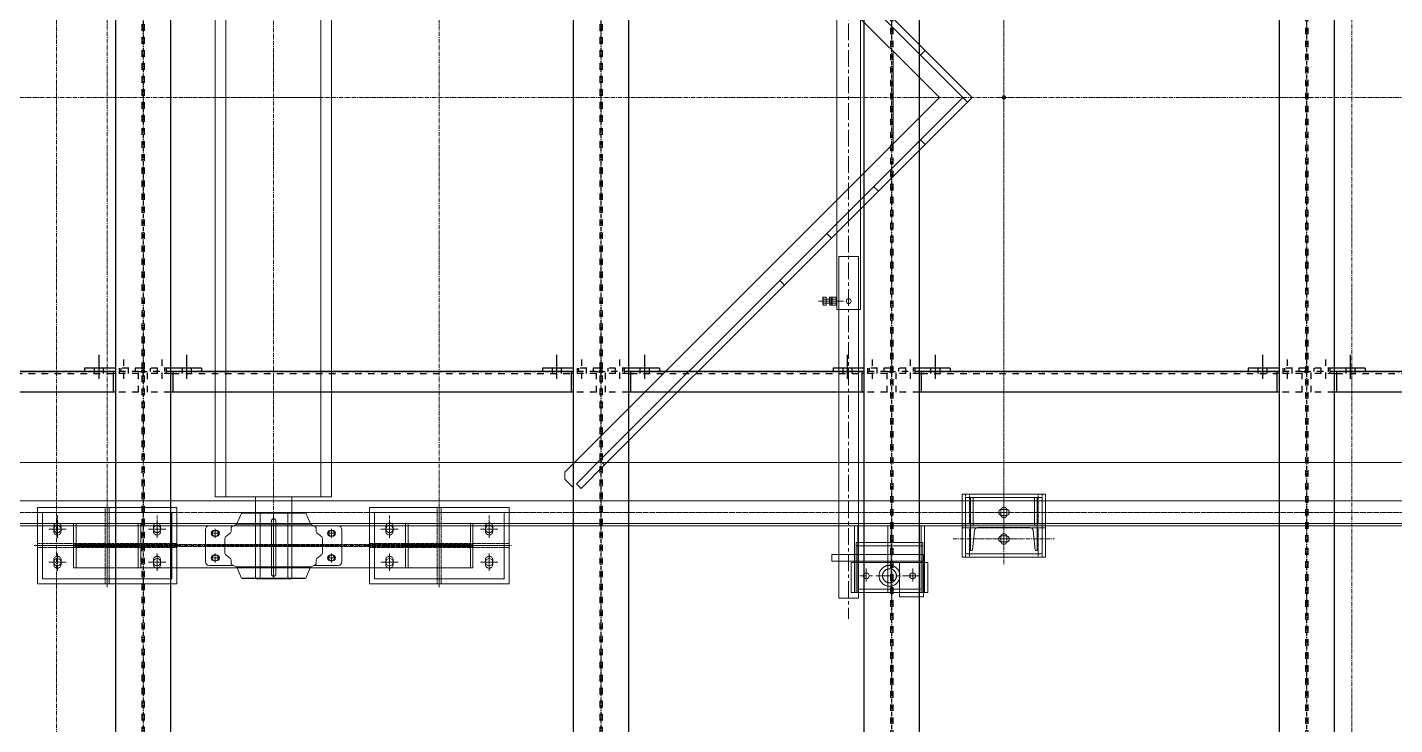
# Model space of a CAD drawing. Header units: inches. Extents: x 209270 to 234360, y -180214 to -150194.
# Drawn here: x 222974 to 227091, y -163453 to -161353 of the extents above; entities that cross this region are included whole.
import ezdxf

# ---------------------------------------------------------------- set-up
doc = ezdxf.new("R2010")
doc.units = ezdxf.units.IN
doc.header["$LTSCALE"] = 10
doc.header["$MEASUREMENT"] = 0
for name, pattern in [('ACAD_ISO02W100', [15, 12, -3]), ('CENTER', [2, 1.25, -0.25, 0.25, -0.25]), ('CENTER2', [1.125, 0.75, -0.125, 0.125, -0.125]), ('DXK_LINE_DOT2', [3.9198, 1.9599, -1.9599]), ('HIDDEN', [0.375, 0.25, -0.125])]:
    doc.linetypes.add(name, pattern=pattern)
for name, color, linetype in [('_STR_0', 2, 'Continuous'), ('_STR_1', 2, 'Continuous'), ('_STR_2', 2, 'Continuous'), ('_STR_4', 2, 'Continuous')]:
    doc.layers.add(name, color=color, linetype=linetype)
for name, color, linetype, lineweight in [('adani logo', 7, 'Continuous', 15), ('All Bought', 110, 'Continuous', 9), ('Belt', 4, 'Continuous', 9), ('CEN', 1, 'CENTER', 9), ('CENETR LINE', 1, 'CENTER2', 9), ('DIM', 42, 'Continuous', 13), ('HIDDDEN', 3, 'HIDDEN', 9), ('HIDDEN', 3, 'HIDDEN', 9), ('MAIN OBJECT', 2, 'Continuous', 18), ('OBJECT', 2, 'Continuous', 18), ('STR25', 30, 'Continuous', 5)]:
    doc.layers.add(name, color=color, linetype=linetype, lineweight=lineweight)

# ---------------------------------------------------------------- blocks, each defined once
blk = doc.blocks.new('A$Cb40ec30b')
at = {"layer": 'CEN'}
for p, q in [((0, 15.8), (0, 64.2)), ((-26.3, 40), (26.3, 40)), ((-25.5, -40), (26.5, -40)), ((0, -59), (0, -21))]:
    blk.add_line(p, q, dxfattribs=at)
at = {"layer": 'HIDDEN'}
for points in [[(-103, 6), (-115, 6), (-115, 95), (-103, 95)], [(103, 6), (115, 6), (115, 95), (103, 95)], [(125, 6), (125, -6), (-125, -6), (-125, 6)], [(-103, -6), (-115, -6), (-115, -95), (-103, -95)], [(103, -6), (115, -6), (115, -95), (103, -95)]]:
    blk.add_lwpolyline(points, close=True, dxfattribs=at)
at = {"layer": 'HIDDEN', "elevation": 149686677196.4}
for points in [[(9, 47), (9, 33, -1), (-9, 33), (-9, 47, -1)], [(9, -33), (9, -47, -1), (-9, -47), (-9, -33, -1)]]:
    blk.add_lwpolyline(points, format="xyb", close=True, dxfattribs=at)
at = {"layer": 'STR25', "ltscale": 0.2}
blk.add_lwpolyline([(-125, 95), (125, 95), (125, -95), (-125, -95)], close=True, dxfattribs=at)
blk = doc.blocks.new('A$Cfd238a5e')
at = {"layer": 'CEN'}
for p, q in [((0, 118.3), (0, -118.3)), ((-152.8, 0), (152.8, 0)), ((-152.8, -40), (152.8, -40))]:
    blk.add_line(p, q, dxfattribs=at)
at = {"layer": 'MAIN OBJECT', "ltscale": 0.2, "elevation": 149686677196.4}
for points in [[(7.3, 31), (-6.7, 31, -1), (-6.7, 49), (7.3, 49, -1)], [(7.3, -31), (-6.7, -31, 1), (-6.7, -49), (7.3, -49, 1)]]:
    blk.add_lwpolyline(points, format="xyb", close=True, dxfattribs=at)
at = {"layer": 'OBJECT'}
for points in [[(-115, -85), (115, -85), (115, 85), (-115, 85)], [(-100, 85), (-92, 85), (-92, 0), (-100, 0)], [(100, 85), (92, 85), (92, 0), (100, 0)]]:
    blk.add_lwpolyline(points, close=True, dxfattribs=at)
blk.add_lwpolyline([(-94.4, -72.9, -0.383864), (-96.8, -75), (-100, -75), (-100, 0), (100, 0), (100, -75), (96.8, -75, -0.383864), (94.4, -72.9), (88.3, -14.7, 0.383864), (78.4, -5.7), (-78.4, -5.7, 0.383864), (-88.3, -14.7)], format="xyb", close=True, dxfattribs=at)
at = {"layer": 'DIM'}
blk.add_blockref('A$Cb40ec30b', (0, 0), dxfattribs=at)
blk = doc.blocks.new('A$C2698bf6b')
at = {"layer": 'CENETR LINE'}
for p, q in [((0, -1290), (0, 1290)), ((-22.1, 0), (22.1, 0))]:
    blk.add_line(p, q, dxfattribs=at)
blk.add_circle((0, 0), 5, dxfattribs=at)
at = {"layer": 'DIM'}
blk.add_blockref('A$Cfd238a5e', (0, -1290), dxfattribs=at)
blk = doc.blocks.new('A$C1f4f58bd')
at = {"layer": 'CEN'}
blk.add_lwpolyline([(1100, 2200), (5000, 2200), (5000, -2700), (1100, -2700)], close=True, dxfattribs=at)
blk = doc.blocks.new('A$C439c46b0')
at = {"layer": 'CEN'}
for p, q in [((0, 124.8), (0, -124.8)), ((-176.1, 50), (-123.9, 50)), ((-150, 30), (-150, 70)), ((123.9, 50), (176.1, 50)), ((150, 70), (150, 30)), ((-219.8, 0), (219.8, 0)), ((-150, -70), (-150, -30)), ((150, -30), (150, -70)), ((-123.9, -50), (-176.1, -50)), ((176.1, -50), (123.9, -50))]:
    blk.add_line(p, q, dxfattribs=at)
at = {"layer": 'MAIN OBJECT', "elevation": -528}
blk.add_lwpolyline([(-195, 100), (195, 100), (195, -100), (-195, -100)], close=True, dxfattribs=at)
at = {"layer": 'MAIN OBJECT'}
for centre in [(-150, 50, -1074.4), (150, 50, -1074.4), (-150, -50, -1074.4), (150, -50, -1074.4)]:
    blk.add_circle(centre, 11, dxfattribs=at)
blk = doc.blocks.new('A$C4ed3ba51')
at = {"layer": 'CEN'}
for p, q in [((-150, 23.9), (-150, 91.1)), ((0, 115), (0, -115)), ((150, 23.9), (150, 91.1)), ((-130, 50), (-170, 50)), ((130, 50), (170, 50)), ((-210, 0), (210, 0)), ((-150, -23.9), (-150, -76.1)), ((150, -23.9), (150, -76.1)), ((-130, -50), (-170, -50)), ((130, -50), (170, -50))]:
    blk.add_line(p, q, dxfattribs=at)
at = {"layer": 'HIDDDEN'}
for points in [[(6, 6), (6, 115), (-6, 115), (-6, 6)], [(6, -6), (6, -115), (-6, -115), (-6, -6)]]:
    blk.add_lwpolyline(points, dxfattribs=at)
blk.add_lwpolyline([(-210, -6), (210, -6), (210, 6), (-210, 6)], close=True, dxfattribs=at)
at = {"layer": 'HIDDEN', "elevation": -528}
for points in [[(-139, 57, 1), (-161, 57), (-161, 43, 1), (-139, 43)], [(139, 57, -1), (161, 57), (161, 43, -1), (139, 43)], [(-139, -57, -1), (-161, -57), (-161, -43, -1), (-139, -43)], [(139, -57, 1), (161, -57), (161, -43, 1), (139, -43)]]:
    blk.add_lwpolyline(points, format="xyb", close=True, dxfattribs=at)
at = {"layer": 'MAIN OBJECT'}
blk.add_lwpolyline([(-101.5, 66.5), (-93.7, 66.5), (-93.7, 10.4, 0.414214), (-86.1, 2.8), (86.1, 2.8, 0.414214), (93.7, 10.4), (93.7, 66.5), (101.5, 66.5), (101.5, -66.5), (93.7, -66.5), (93.7, -66.5), (93.7, -10.4, 0.414214), (86.1, -2.8), (-86.1, -2.8, 0.414214), (-93.7, -10.4), (-93.7, -66.5), (-93.7, -66.5), (-101.5, -66.5)], format="xyb", close=True, dxfattribs=at)
at = {"layer": 'STR25', "elevation": -528}
blk.add_lwpolyline([(-210, 115), (210, 115), (210, -115), (-210, -115)], close=True, dxfattribs=at)
at = {"layer": 'adani logo'}
blk.add_blockref('A$C439c46b0', (0, 0), dxfattribs=at)
blk = doc.blocks.new('A$Cee1ce5ad')
at = {"layer": 'All Bought'}
for p, q in [((-110.6, 65.2), (-96.5, 98)), ((-96.6, 97.8), (96.6, 97.8)), ((-92.9, 99.5), (92.9, 99.5)), ((-6.9, 85.4), (-6.9, -73.9)), ((6.9, 85.4), (6.9, -73.9)), ((110.6, 65.2), (96.5, 98)), ((-205, 48.3), (-205, -48.3)), ((-195, 60), (-120.6, 60)), ((-128.3, 51.5), (-128.3, 42.7)), ((-125.4, 57.7), (-113, 63.5)), ((-111.9, 64.2), (111.9, 64.2)), ((125.4, 57.7), (113, 63.5)), ((120.6, 60), (195, 60)), ((128.3, 51.5), (128.3, 42.7)), ((205, 48.3), (205, -48.3)), ((-146.7, 22.7), (-146.7, -22.7)), ((-144.9, 26.5), (-130.1, 38.9)), ((144.9, 26.5), (130.1, 38.9)), ((146.7, 22.7), (146.7, -22.7)), ((-144.9, -26.5), (-130.1, -38.9)), ((144.9, -26.5), (130.1, -38.9)), ((-195, -60), (-120.6, -60)), ((-128.3, -51.5), (-128.3, -42.7)), ((-125.4, -57.7), (-113, -63.5)), ((-111.9, -64.2), (111.9, -64.2)), ((-110.6, -65.2), (-96.5, -98)), ((110.6, -65.2), (96.5, -98)), ((125.4, -57.7), (113, -63.5)), ((120.6, -60), (195, -60)), ((128.3, -51.5), (128.3, -42.7)), ((-96.6, -97.8), (96.6, -97.8)), ((-92.9, -99.5), (92.9, -99.5))]:
    blk.add_line(p, q, dxfattribs=at)
at = {"layer": 'All Bought', "ltscale": 50}
for p, q in [((-42.5, 99.5), (-42.5, -99.5)), ((40.8, 99.5), (40.8, -99.5))]:
    blk.add_line(p, q, dxfattribs=at)
at = {"layer": 'All Bought'}
for points in [[(-171.2, 28, 1), (-171.2, 46), (-177.2, 46, 1), (-177.2, 28)], [(178.8, 28, 1), (178.8, 46), (172.8, 46, 1), (172.8, 28)], [(-171.2, -46, 1), (-171.2, -28), (-177.2, -28, 1), (-177.2, -46)], [(178.8, -46, 1), (178.8, -28), (172.8, -28, 1), (172.8, -46)]]:
    blk.add_lwpolyline(points, format="xyb", close=True, dxfattribs=at)
for centre, radius, start, end in [((-92.9, 94.5), 5, 90, 135), ((0, 85.4), 6.9, 0, 180), ((92.9, 94.5), 5, 45, 90), ((-193.5, 48.6), 11.5, 97.6625, 181.1349), ((-133.3, 42.7), 5, 310, 0), ((-120.5, 51.7), 7.85, 129.2243, 180.8268), ((-116.5, 71.1), 8.33, 295, 315), ((116.5, 71.1), 8.33, 225, 245), ((120.5, 51.7), 7.85, 359.1732, 50.7757), ((133.3, 42.7), 5, 180, 230), ((193.5, 48.6), 11.5, 358.8651, 82.3375), ((-141.7, 22.7), 5, 130, 180), ((141.7, 22.7), 5, 0, 50), ((-141.7, -22.7), 5, 180, 230), ((-133.3, -42.7), 5, 0, 50), ((133.3, -42.7), 5, 130, 180), ((141.7, -22.7), 5, 310, 0), ((-193.5, -48.6), 11.5, 178.8651, 262.3375), ((-120.5, -51.7), 7.85, 179.1732, 230.7757), ((-116.5, -71.1), 8.33, 45, 65), ((0, -73.9), 6.9, 180, 0), ((116.5, -71.1), 8.33, 115, 135), ((120.5, -51.7), 7.85, 309.2243, 0.8268), ((193.5, -48.6), 11.5, 277.6625, 1.1349), ((-92.9, -94.5), 5, 225, 270), ((92.9, -94.5), 5, 270, 315)]:
    blk.add_arc(centre, radius, start, end, dxfattribs=at)
at = {"layer": 'CEN'}
for p, q in [((0, 99.5), (0, -99.5)), ((-174.2, 50.5), (-174.2, 23.5)), ((175.8, 50.5), (175.8, 23.5)), ((-205, 0), (205, 0)), ((-160.7, 37), (-187.7, 37)), ((162.3, 37), (189.3, 37)), ((-160.7, -37), (-187.7, -37)), ((-174.2, -50.5), (-174.2, -23.5)), ((162.3, -37), (189.3, -37)), ((175.8, -50.5), (175.8, -23.5))]:
    blk.add_line(p, q, dxfattribs=at)
blk = doc.blocks.new('RTR')
at = {"layer": 'All Bought'}
for p, q in [((-83582.6, -1561763), (-83582.6, -1564163)), ((-83550.6, -1561763), (-83550.6, -1564163)), ((-83264.6, -1561763), (-83264.6, -1564163)), ((-83232.6, -1564163), (-83232.6, -1561763)), ((-83582.6, -1564163), (-83232.6, -1564163)), ((-83462, -1564406.5, 702228385.8), (-83462, -1564163)), ((-83352, -1564406.4, 702228385.8), (-83352, -1564162.9)), ((-83462, -1564410, 7412901051.7), (-83352, -1564410, 7412901051.7))]:
    blk.add_line(p, q, dxfattribs=at)
at = {"layer": 'CEN'}
for p, q in [((-83407, -1561510.1), (-83407, -1564406.4)), ((-83908.2, -1564415.8), (-83908.2, -1561663.2)), ((-82908.2, -1564415.8), (-82908.2, -1561663.2)), ((-83557, -1562960, 7412901048.3), (-83257, -1562960, 7412901048.3)), ((-83569.3, -1564273, 3956186986.7), (-83596.3, -1564273, 3956186986.7)), ((-83582.8, -1564286.5, 3956186986.7), (-83582.8, -1564259.5, 3956186986.7)), ((-83219.3, -1564273, 3956186986.7), (-83246.3, -1564273, 3956186986.7)), ((-83232.8, -1564286.5, 3956186986.7), (-83232.8, -1564259.5, 3956186986.7)), ((-82885.2, -1564310, 4202462826.4), (-84008.2, -1564310, 10666859653.8)), ((-83462, -1564310, 7412901051.7), (-83352, -1564310, 7412901051.7)), ((-83569.3, -1564347, 3956186986.7), (-83596.3, -1564347, 3956186986.7)), ((-83582.8, -1564360.5, 3956186986.7), (-83582.8, -1564333.5, 3956186986.7)), ((-83219.3, -1564347, 3956186986.7), (-83246.3, -1564347, 3956186986.7)), ((-83232.8, -1564360.5, 3956186986.7), (-83232.8, -1564333.5, 3956186986.7))]:
    blk.add_line(p, q, dxfattribs=at)
at = {"layer": 'HIDDDEN'}
for p, q in [((-82808.2, -1564307, 10666859653.8), (-84008.2, -1564307, 10666859653.8)), ((-82808.2, -1564313, 10666859653.8), (-84008.2, -1564313, 10666859653.8))]:
    blk.add_line(p, q, dxfattribs=at)
at = {"layer": 'MAIN OBJECT'}
for centre in [(-83582.8, -1564273, 3956186986.7), (-83232.8, -1564273, 3956186986.7), (-83582.8, -1564347, 3956186986.7), (-83232.8, -1564347, 3956186986.7)]:
    blk.add_circle(centre, 9, dxfattribs=at)
at = {"layer": 'OBJECT'}
for p, q in [((-82808.2, -1564243.5, 10666859653.8), (-84008.2, -1564243.5, 10666859653.8)), ((-82808.2, -1564376.5, 10666859653.8), (-84008.2, -1564376.5, 10666859653.8))]:
    blk.add_line(p, q, dxfattribs=at)
at = {"rotation": 359.9999103000868}
for p in [(-83908.2, -1564310, 8882565593.7), (-82908.3, -1564310, 5544007056.1)]:
    blk.add_blockref('A$C4ed3ba51', p, dxfattribs=at)
at = {"layer": 'MAIN OBJECT', "rotation": 179.9999551500434}
blk.add_blockref('A$Cee1ce5ad', (-83407, -1564310, 7412901051.7), dxfattribs=at)
blk = doc.blocks.new('A$C1db7f450')
at = {"layer": 'All Bought', "linetype": 'CENTER', "ltscale": 4}
for p, q in [((372.3, 1342.7, 76268778.1), (372.3, -1570.4, 76268778.1)), ((160.3, -1440.9, 2061071342.7), (338.2, -1440.9, 2061071342.7)), ((179.3, -1419, 2061071342.7), (179.3, -1457.9, 2061071342.7)), ((319.3, -1419, 2061071342.7), (319.3, -1457.9, 2061071342.7))]:
    blk.add_line(p, q, dxfattribs=at)
at = {"layer": 'All Bought'}
for p, q in [((99, 0, -6732037472.9), (1227.3, 1128.3, -6732037472.9)), ((336.3, 638.5, -6732037472.9), (336.3, -638.5, -6732037472.9)), ((408.3, -638.5, -6732037472.9), (408.3, 638.5, -6732037472.9)), ((424.3, 424.3, -6732037472.9), (0, 0, -6732037472.9)), ((14.1, -14.1, -6732037472.9), (438.4, 410.1, -6732037472.9)), ((155.6, 127.3, -6732037472.9), (141.4, 141.4, -6732037472.9)), ((238.3, -139.3, -6732037472.9), (238.3, 139.3, -6732037472.9)), ((0, 0, -6732037472.9), (424.3, -424.3, -6732037472.9)), ((28.3, 0, -6732037472.9), (438.4, -410.1, -6732037472.9)), ((99, 0, -6732037472.9), (1227.3, -1128.3, -6732037472.9)), ((408.3, 0, -6732037472.9), (336.3, 0, -6732037472.9)), ((141.4, -141.4, -6732037472.9), (155.6, -127.3, -6732037472.9)), ((297, -268.7, -6732037472.9), (282.8, -282.8, -6732037472.9)), ((424.3, -424.3, -6732037472.9), (438.4, -410.1, -6732037472.9)), ((438.4, -410.1, -6732037472.9), (579.8, -551.5, -6732037472.9)), ((565.7, -565.7, -6732037472.9), (424.3, -424.3, -6732037472.9)), ((565.7, -565.7, -6732037472.9), (579.8, -551.5, -6732037472.9)), ((1107.1, -1107.1, -6732037472.9), (565.7, -565.7, -6732037472.9)), ((579.8, -551.5, -6732037472.9), (1121.2, -1093, -6732037472.9)), ((336.3, -638.5, -6732037472.9), (408.3, -638.5, -6732037472.9)), ((342.2, -1508, 76268778.1), (342.2, -638.5, -6732037472.9)), ((402.3, -638.5, -6732037472.9), (402.3, -1508, 76268778.1)), ((1121.2, -1093, -6732037472.9), (1107.1, -1107.1, -6732037472.9)), ((1177.8, -1177.8, -6732037472.9), (1107.1, -1107.1, -6732037472.9)), ((1121.2, -1093, -6732037472.9), (1192, -1163.7, -6732037472.9)), ((1202.6, -1174.3, -6732037472.9), (1227.3, -1149.5, -6732037472.9)), ((1227.3, -1128.3, -6732037472.9), (1227.3, -1149.5, -6732037472.9)), ((1192, -1163.7, -6732037472.9), (1177.8, -1177.8, -6732037472.9)), ((149.3, -1340.8, 2061071342.7), (349.3, -1340.8, 2061071342.7)), ((149.3, -1490.9, 2061071342.7), (149.3, -1340.8, 2061071342.7)), ((149.3, -1350.8, 2061071342.7), (349.3, -1350.8, 2061071342.7)), ((349.3, -1340.8, 2061071342.7), (349.3, -1490.9, 2061071342.7)), ((147.3, -1396.9, 2061071342.7), (147.3, -1376.9, 2061071342.7)), ((147.3, -1376.9, 2061071342.7), (422.4, -1376.9, 2061071342.7)), ((422.4, -1396.9, 2061071342.7), (147.3, -1396.9, 2061071342.7)), ((422.4, -1376.9, 2061071342.7), (422.4, -1396.9, 2061071342.7)), ((219.3, -1400.9, 2061071342.7), (147.3, -1400.9, 2061071342.7)), ((147.3, -1400.9, 2061071342.7), (147.3, -1503.9, 2061071342.7)), ((219.3, -1503.9, 2061071342.7), (219.3, -1400.9, 2061071342.7)), ((147.3, -1503.9, 2061071342.7), (219.3, -1503.9, 2061071342.7)), ((349.3, -1490.9, 2061071342.7), (149.3, -1490.9, 2061071342.7)), ((402.3, -1508, 76268778.1), (342.2, -1508, 76268778.1))]:
    blk.add_line(p, q, dxfattribs=at)
at = {"layer": 'All Bought', "linetype": 'ACAD_ISO02W100', "ltscale": 2.5}
for p, q in [((342.2, -638.5, -6732037472.9), (342.2, -478.7, -6732037472.9)), ((342.2, -478.7, -6732037472.9), (402.3, -478.7, -6732037472.9)), ((402.3, -478.7, -6732037472.9), (402.3, -638.5, -6732037472.9)), ((402.3, -638.5, -6732037472.9), (342.2, -638.5, -6732037472.9))]:
    blk.add_line(p, q, dxfattribs=at)
at = {"layer": 'All Bought', "linetype": 'Continuous'}
for p, q in [((388.1, -613.5, -6732037472.9), (462.8, -613.5, -6732037472.9)), ((409.8, -601.5, -6732037472.9), (409.8, -625.5, -6732037472.9)), ((421.8, -601.5, -6732037472.9), (409.8, -601.5, -6732037472.9)), ((448.9, -607.5, -6732037472.9), (409.8, -607.5, -6732037472.9)), ((421.8, -601.5, -6732037472.9), (421.8, -625.5, -6732037472.9)), ((421.8, -601.5, -6732037472.9), (422.7, -603.1, -6732037472.9)), ((423.6, -601.5, -6732037472.9), (422.7, -603.1, -6732037472.9)), ((422.7, -603.1, -6732037472.9), (422.7, -624.1, -6732037472.9)), ((423.6, -601.5, -6732037472.9), (423.6, -625.5, -6732037472.9)), ((428.9, -601.5, -6732037472.9), (423.6, -601.5, -6732037472.9)), ((428.9, -601.5, -6732037472.9), (428.9, -625.5, -6732037472.9)), ((428.9, -601.5, -6732037472.9), (429.8, -603.1, -6732037472.9)), ((429.8, -603.1, -6732037472.9), (429.8, -624.1, -6732037472.9)), ((439.8, -601.5, -6732037472.9), (439.8, -625.5, -6732037472.9)), ((448.9, -601.5, -6732037472.9), (439.8, -601.5, -6732037472.9)), ((448.9, -601.5, -6732037472.9), (448.9, -625.5, -6732037472.9)), ((448.9, -601.5, -6732037472.9), (449.8, -603.1, -6732037472.9)), ((449.8, -603.1, -6732037472.9), (449.8, -624.1, -6732037472.9)), ((448.9, -619.5, -6732037472.9), (409.8, -619.5, -6732037472.9)), ((421.8, -625.5, -6732037472.9), (409.8, -625.5, -6732037472.9)), ((421.8, -625.5, -6732037472.9), (422.7, -623.9, -6732037472.9)), ((423.6, -625.5, -6732037472.9), (422.7, -623.9, -6732037472.9)), ((428.9, -625.5, -6732037472.9), (423.6, -625.5, -6732037472.9)), ((428.9, -625.5, -6732037472.9), (429.8, -623.9, -6732037472.9)), ((448.9, -625.5, -6732037472.9), (439.8, -625.5, -6732037472.9)), ((448.9, -625.5, -6732037472.9), (449.8, -623.9, -6732037472.9))]:
    blk.add_line(p, q, dxfattribs=at)
at = {"layer": 'All Bought', "linetype": 'ACAD_ISO02W100', "ltscale": 3}
for p, q in [((154.3, -1480.9, 2061071342.7), (154.3, -1400.9, 2061071342.7)), ((154.3, -1400.9, 2061071342.7), (344.3, -1400.9, 2061071342.7)), ((344.3, -1400.9, 2061071342.7), (344.3, -1480.9, 2061071342.7)), ((344.3, -1480.9, 2061071342.7), (154.3, -1480.9, 2061071342.7))]:
    blk.add_line(p, q, dxfattribs=at)
at = {"layer": 'All Bought', "linetype": 'Continuous'}
blk.add_circle((372.3, -613.5, -6732037472.9), 7.5, dxfattribs=at)
at = {"layer": 'All Bought'}
for centre in [(179.3, -1440.9, 2061071342.7), (319.3, -1440.9, 2061071342.7)]:
    blk.add_circle(centre, 9, dxfattribs=at)
at = {"layer": 'All Bought', "linetype": 'ACAD_ISO02W100', "ltscale": 3}
for radius in [31.5, 21]:
    blk.add_circle((249.3, -1440.9, 2061071342.7), radius, dxfattribs=at)
at = {"layer": 'All Bought', "linetype": 'Continuous'}
for centre, radius, start, end in [((417.2, -604.5, -6732037472.9), 5.45, 326.6015, 33.3985), ((402.2, -613.5, -6732037472.9), 20.4, 342.9385, 17.0615), ((428.1, -604.5, -6732037472.9), 5.45, 146.6015, 213.3985), ((443.1, -613.5, -6732037472.9), 20.4, 162.9385, 197.0615), ((424.3, -604.5, -6732037472.9), 5.45, 326.6015, 33.3985), ((409.3, -613.5, -6732037472.9), 20.4, 342.9385, 17.0615), ((444.3, -604.5, -6732037472.9), 5.45, 326.6015, 33.3985), ((429.3, -613.5, -6732037472.9), 20.4, 342.9385, 17.0615), ((417.2, -622.5, -6732037472.9), 5.45, 326.6015, 33.3985), ((428.1, -622.5, -6732037472.9), 5.45, 146.6015, 213.3985), ((424.3, -622.5, -6732037472.9), 5.45, 326.6015, 33.3985), ((444.3, -622.5, -6732037472.9), 5.45, 326.6015, 33.3985)]:
    blk.add_arc(centre, radius, start, end, dxfattribs=at)
at = {"layer": 'MAIN OBJECT'}
for p, q in [((144.3, -1490.9), (144.3, -1290)), ((154.3, -1290), (144.3, -1290)), ((154.3, -1490.9), (154.3, -1290)), ((244.3, -1490.9), (244.3, -1290)), ((254.3, -1290), (244.3, -1290)), ((254.3, -1490.9), (254.3, -1290)), ((344.3, -1490.9), (344.3, -1290)), ((354.3, -1290), (344.3, -1290)), ((354.3, -1490.9), (354.3, -1290)), ((134.3, -1490.9), (134.3, -1400.9)), ((364.3, -1400.9), (134.3, -1400.9)), ((364.3, -1400.9), (364.3, -1490.9)), ((364.3, -1490.9), (134.3, -1490.9))]:
    blk.add_line(p, q, dxfattribs=at)
blk = doc.blocks.new('Part-116860372-114986 - 114867')
at = {"layer": '_STR_1', "linetype": 'DXK_LINE_DOT2'}
for p, q in [((223319, -160676.7), (223319, -164114.8)), ((223326.1, -160676.7), (223326.1, -164114.8))]:
    blk.add_line(p, q, dxfattribs=at)
at = {"layer": '_STR_2', "linetype": 'Continuous'}
for p, q in [((223239.3, -160670.4), (223239.3, -164121)), ((223405.8, -160670.4), (223405.8, -164121))]:
    blk.add_line(p, q, dxfattribs=at)
at = {"layer": '_STR_4', "linetype": 'CENTER'}
blk.add_line((223322.6, -160514.2), (223322.6, -164264.2), dxfattribs=at)
blk = doc.blocks.new('Part-116860372-114987 - 114867')
at = {"layer": '_STR_1', "linetype": 'DXK_LINE_DOT2'}
for p, q in [((224697.8, -160676.7), (224697.8, -164114.8)), ((224704.9, -160676.7), (224704.9, -164114.8))]:
    blk.add_line(p, q, dxfattribs=at)
at = {"layer": '_STR_2', "linetype": 'Continuous'}
for p, q in [((224618.1, -160670.4), (224618.1, -164121)), ((224784.6, -160670.4), (224784.6, -164121))]:
    blk.add_line(p, q, dxfattribs=at)
at = {"layer": '_STR_4', "linetype": 'CENTER'}
blk.add_line((224701.3, -160514.2), (224701.3, -164264.2), dxfattribs=at)
blk = doc.blocks.new('Part-116860372-114988 - 114867')
at = {"layer": '_STR_1', "linetype": 'DXK_LINE_DOT2'}
for p, q in [((225572.8, -160530.4), (225572.8, -164246.7)), ((225579.9, -160530.4), (225579.9, -164246.7))]:
    blk.add_line(p, q, dxfattribs=at)
at = {"layer": '_STR_2', "linetype": 'Continuous'}
for p, q in [((225493.1, -160839.2), (225493.1, -163939.2)), ((225659.6, -160839.2), (225659.6, -163939.2))]:
    blk.add_line(p, q, dxfattribs=at)
at = {"layer": '_STR_4', "linetype": 'CENTER'}
blk.add_line((225576.3, -160514.2), (225576.3, -164264.2), dxfattribs=at)
blk = doc.blocks.new('Part-116860372-114989 - 114867')
at = {"layer": '_STR_1', "linetype": 'DXK_LINE_DOT2'}
for p, q in [((226822.8, -160530.4), (226822.8, -164246.7)), ((226829.9, -160530.4), (226829.9, -164246.7))]:
    blk.add_line(p, q, dxfattribs=at)
at = {"layer": '_STR_2', "linetype": 'Continuous'}
for p, q in [((226743.1, -160839.2), (226743.1, -163939.2)), ((226909.6, -160839.2), (226909.6, -163939.2))]:
    blk.add_line(p, q, dxfattribs=at)
at = {"layer": '_STR_4', "linetype": 'CENTER'}
blk.add_line((226826.3, -160514.2), (226826.3, -164264.2), dxfattribs=at)
blk = doc.blocks.new('Part-116860372-115032 - 114867')
at = {"layer": '_STR_4', "linetype": 'Continuous'}
for points in [[(221947.6, -162394.2, -1), (221947.6, -162384.2, -1)], [(223322.6, -162394.2, -1), (223322.6, -162384.2, -1)]]:
    blk.add_hatch(color=256, dxfattribs=at).paths.add_polyline_path(points)
at = {"layer": '_STR_1', "linetype": 'DXK_LINE_DOT2'}
for p, q in [((221961.1, -162451.7), (221961.1, -162389.2)), ((222037.1, -162389.2), (221961.1, -162389.2)), ((222030.8, -162395.4), (221961.1, -162395.4)), ((222037.1, -162395.4), (223233.1, -162395.4)), ((223309, -162389.2), (223233.1, -162389.2)), ((223309, -162395.4), (223239.3, -162395.4)), ((223309, -162451.7), (223309, -162389.2)), ((222030.8, -162451.7), (221961.1, -162451.7)), ((223309, -162451.7), (223239.3, -162451.7))]:
    blk.add_line(p, q, dxfattribs=at)
at = {"layer": '_STR_2', "linetype": 'Continuous'}
for p, q in [((222030.8, -162395.4), (222037.1, -162395.4)), ((223233.1, -162389.2), (222037.1, -162389.2)), ((222037.1, -162389.2), (222037.1, -162451.7)), ((223233.1, -162389.2), (223233.1, -162451.7)), ((223239.3, -162395.4), (223233.1, -162395.4)), ((223239.3, -162451.7), (222030.8, -162451.7))]:
    blk.add_line(p, q, dxfattribs=at)
at = {"layer": '_STR_4', "linetype": 'CENTER'}
for p, q in [((221947.6, -162389.2), (221961.1, -162389.2)), ((222037.1, -162389.2), (223233.1, -162389.2)), ((223309, -162389.2), (223322.6, -162389.2))]:
    blk.add_line(p, q, dxfattribs=at)
at = {"layer": '_STR_4', "linetype": 'Continuous'}
for centre in [(221947.6, -162389.2), (223322.6, -162389.2)]:
    blk.add_circle(centre, 5, dxfattribs=at)
blk = doc.blocks.new('Part-116860372-115033 - 114867')
at = {"layer": '_STR_4', "linetype": 'Continuous'}
for points in [[(223322.6, -162394.2, -1), (223322.6, -162384.2, -1)], [(224701.3, -162394.2, -1), (224701.3, -162384.2, -1)]]:
    blk.add_hatch(color=256, dxfattribs=at).paths.add_polyline_path(points)
at = {"layer": '_STR_1', "linetype": 'DXK_LINE_DOT2'}
for p, q in [((223336.1, -162451.7), (223336.1, -162389.2)), ((223412.1, -162389.2), (223336.1, -162389.2)), ((223405.8, -162395.4), (223336.1, -162395.4)), ((223412.1, -162395.4), (224611.8, -162395.4)), ((224687.8, -162389.2), (224611.8, -162389.2)), ((224687.8, -162395.4), (224618.1, -162395.4)), ((224687.8, -162451.7), (224687.8, -162389.2)), ((223405.8, -162451.7), (223336.1, -162451.7)), ((224687.8, -162451.7), (224618.1, -162451.7))]:
    blk.add_line(p, q, dxfattribs=at)
at = {"layer": '_STR_2', "linetype": 'Continuous'}
for p, q in [((223405.8, -162395.4), (223412.1, -162395.4)), ((224611.8, -162389.2), (223412.1, -162389.2)), ((223412.1, -162389.2), (223412.1, -162451.7)), ((224611.8, -162389.2), (224611.8, -162451.7)), ((224618.1, -162395.4), (224611.8, -162395.4)), ((224618.1, -162451.7), (223405.8, -162451.7))]:
    blk.add_line(p, q, dxfattribs=at)
at = {"layer": '_STR_4', "linetype": 'CENTER'}
for p, q in [((223322.6, -162389.2), (223336.1, -162389.2)), ((223412.1, -162389.2), (224611.8, -162389.2)), ((224687.8, -162389.2), (224701.3, -162389.2))]:
    blk.add_line(p, q, dxfattribs=at)
at = {"layer": '_STR_4', "linetype": 'Continuous'}
for centre in [(223322.6, -162389.2), (224701.3, -162389.2)]:
    blk.add_circle(centre, 5, dxfattribs=at)
blk = doc.blocks.new('Part-116860372-115034 - 114867')
at = {"layer": '_STR_4', "linetype": 'Continuous'}
for points in [[(224701.3, -162394.2, -1), (224701.3, -162384.2, -1)], [(225576.3, -162394.2, -1), (225576.3, -162384.2, -1)]]:
    blk.add_hatch(color=256, dxfattribs=at).paths.add_polyline_path(points)
at = {"layer": '_STR_1', "linetype": 'DXK_LINE_DOT2'}
for p, q in [((224714.9, -162451.7), (224714.9, -162389.2)), ((224790.8, -162389.2), (224714.9, -162389.2)), ((224784.6, -162395.4), (224714.9, -162395.4)), ((224790.8, -162395.4), (225486.8, -162395.4)), ((225562.8, -162389.2), (225486.8, -162389.2)), ((225562.8, -162395.4), (225493.1, -162395.4)), ((225562.8, -162451.7), (225562.8, -162389.2)), ((224784.6, -162451.7), (224714.9, -162451.7)), ((225562.8, -162451.7), (225493.1, -162451.7))]:
    blk.add_line(p, q, dxfattribs=at)
at = {"layer": '_STR_2', "linetype": 'Continuous'}
for p, q in [((224784.6, -162395.4), (224790.8, -162395.4)), ((225486.8, -162389.2), (224790.8, -162389.2)), ((224790.8, -162389.2), (224790.8, -162451.7)), ((225486.8, -162389.2), (225486.8, -162451.7)), ((225493.1, -162395.4), (225486.8, -162395.4)), ((225493.1, -162451.7), (224784.6, -162451.7))]:
    blk.add_line(p, q, dxfattribs=at)
at = {"layer": '_STR_4', "linetype": 'CENTER'}
for p, q in [((224701.3, -162389.2), (224714.9, -162389.2)), ((224790.8, -162389.2), (225486.8, -162389.2)), ((225562.8, -162389.2), (225576.3, -162389.2))]:
    blk.add_line(p, q, dxfattribs=at)
at = {"layer": '_STR_4', "linetype": 'Continuous'}
for centre in [(224701.3, -162389.2), (225576.3, -162389.2)]:
    blk.add_circle(centre, 5, dxfattribs=at)
blk = doc.blocks.new('Part-116860372-115035 - 114867')
at = {"layer": '_STR_4', "linetype": 'Continuous'}
for points in [[(225576.3, -162394.2, -1), (225576.3, -162384.2, -1)], [(226826.3, -162394.2, -1), (226826.3, -162384.2, -1)]]:
    blk.add_hatch(color=256, dxfattribs=at).paths.add_polyline_path(points)
at = {"layer": '_STR_1', "linetype": 'DXK_LINE_DOT2'}
for p, q in [((225589.9, -162451.7), (225589.9, -162389.2)), ((225665.8, -162389.2), (225589.9, -162389.2)), ((225659.6, -162395.4), (225589.9, -162395.4)), ((225665.8, -162395.4), (226736.8, -162395.4)), ((226812.8, -162389.2), (226736.8, -162389.2)), ((226812.8, -162395.4), (226743.1, -162395.4)), ((226812.8, -162451.7), (226812.8, -162389.2)), ((225659.6, -162451.7), (225589.9, -162451.7)), ((226812.8, -162451.7), (226743.1, -162451.7))]:
    blk.add_line(p, q, dxfattribs=at)
at = {"layer": '_STR_2', "linetype": 'Continuous'}
for p, q in [((225659.6, -162395.4), (225665.8, -162395.4)), ((226736.8, -162389.2), (225665.8, -162389.2)), ((225665.8, -162389.2), (225665.8, -162451.7)), ((226736.8, -162389.2), (226736.8, -162451.7)), ((226743.1, -162395.4), (226736.8, -162395.4)), ((226743.1, -162451.7), (225659.6, -162451.7))]:
    blk.add_line(p, q, dxfattribs=at)
at = {"layer": '_STR_4', "linetype": 'CENTER'}
for p, q in [((225576.3, -162389.2), (225589.9, -162389.2)), ((225665.8, -162389.2), (226736.8, -162389.2)), ((226812.8, -162389.2), (226826.3, -162389.2))]:
    blk.add_line(p, q, dxfattribs=at)
at = {"layer": '_STR_4', "linetype": 'Continuous'}
for centre in [(225576.3, -162389.2), (226826.3, -162389.2)]:
    blk.add_circle(centre, 5, dxfattribs=at)
blk = doc.blocks.new('Part-116860372-115036 - 114867')
at = {"layer": '_STR_4', "linetype": 'Continuous'}
for points in [[(226826.3, -162394.2, -1), (226826.3, -162384.2, -1)], [(227447.6, -162394.2, -1), (227447.6, -162384.2, -1)]]:
    blk.add_hatch(color=256, dxfattribs=at).paths.add_polyline_path(points)
at = {"layer": '_STR_1', "linetype": 'DXK_LINE_DOT2'}
for p, q in [((226839.9, -162451.7), (226839.9, -162389.2)), ((226915.8, -162389.2), (226839.9, -162389.2)), ((226909.6, -162395.4), (226839.9, -162395.4)), ((226915.8, -162395.4), (227358.1, -162395.4)), ((227434, -162389.2), (227358.1, -162389.2)), ((227434, -162395.4), (227364.3, -162395.4)), ((227434, -162451.7), (227434, -162389.2)), ((226909.6, -162451.7), (226839.9, -162451.7)), ((227434, -162451.7), (227364.3, -162451.7))]:
    blk.add_line(p, q, dxfattribs=at)
at = {"layer": '_STR_2', "linetype": 'Continuous'}
for p, q in [((226909.6, -162395.4), (226915.8, -162395.4)), ((227358.1, -162389.2), (226915.8, -162389.2)), ((226915.8, -162389.2), (226915.8, -162451.7)), ((227358.1, -162389.2), (227358.1, -162451.7)), ((227364.3, -162395.4), (227358.1, -162395.4)), ((227364.3, -162451.7), (226909.6, -162451.7))]:
    blk.add_line(p, q, dxfattribs=at)
at = {"layer": '_STR_4', "linetype": 'CENTER'}
for p, q in [((226826.3, -162389.2), (226839.9, -162389.2)), ((226915.8, -162389.2), (227358.1, -162389.2)), ((227434, -162389.2), (227447.6, -162389.2))]:
    blk.add_line(p, q, dxfattribs=at)
at = {"layer": '_STR_4', "linetype": 'Continuous'}
for centre in [(226826.3, -162389.2), (227447.6, -162389.2)]:
    blk.add_circle(centre, 5, dxfattribs=at)
blk = doc.blocks.new('Part-116860372-115619 - 114867')
at = {"layer": '_STR_1', "linetype": 'DXK_LINE_DOT2'}
for p, q in [((223405.8, -162379.2), (223326.1, -162379.2)), ((223344.9, -162389.2), (223344.9, -162379.2)), ((223388.6, -162389.2), (223388.6, -162379.2))]:
    blk.add_line(p, q, dxfattribs=at)
at = {"layer": '_STR_2', "linetype": 'Continuous'}
for p, q in [((223498.6, -162379.2), (223405.8, -162379.2)), ((223412.1, -162389.2), (223405.8, -162389.2)), ((223498.6, -162379.2), (223498.6, -162389.2))]:
    blk.add_line(p, q, dxfattribs=at)
blk = doc.blocks.new('Bolt-116860372-115620 - 114867')
at = {"layer": '_STR_1', "linetype": 'DXK_LINE_DOT2'}
for p, q in [((223379.9, -162411.7), (223379.9, -162339.2)), ((223366.1, -162389.2), (223366.1, -162379.2)), ((223366.1, -162395.4), (223366.1, -162389.2)), ((223393.6, -162389.2), (223393.6, -162379.2)), ((223393.6, -162395.4), (223393.6, -162389.2))]:
    blk.add_line(p, q, dxfattribs=at)
at = {"layer": '_STR_2', "linetype": 'Continuous'}
for p, q in [((223454.9, -162411.7), (223454.9, -162339.2)), ((223441.1, -162389.2), (223441.1, -162379.2)), ((223441.1, -162395.4), (223441.1, -162389.2)), ((223468.6, -162389.2), (223468.6, -162379.2)), ((223468.6, -162395.4), (223468.6, -162389.2))]:
    blk.add_line(p, q, dxfattribs=at)
blk = doc.blocks.new('Part-116860372-115621 - 114867')
at = {"layer": '_STR_1', "linetype": 'DXK_LINE_DOT2'}
for p, q in [((223319, -162379.2), (223239.3, -162379.2)), ((223256.5, -162389.2), (223256.5, -162379.2)), ((223300.3, -162389.2), (223300.3, -162379.2))]:
    blk.add_line(p, q, dxfattribs=at)
at = {"layer": '_STR_2', "linetype": 'Continuous'}
for p, q in [((223239.3, -162379.2), (223146.5, -162379.2)), ((223146.5, -162379.2), (223146.5, -162389.2)), ((223239.3, -162389.2), (223233.1, -162389.2))]:
    blk.add_line(p, q, dxfattribs=at)
blk = doc.blocks.new('Bolt-116860372-115622 - 114867')
at = {"layer": '_STR_1', "linetype": 'DXK_LINE_DOT2'}
for p, q in [((223265.3, -162411.7), (223265.3, -162339.2)), ((223251.5, -162389.2), (223251.5, -162379.2)), ((223251.5, -162395.4), (223251.5, -162389.2)), ((223279, -162389.2), (223279, -162379.2)), ((223279, -162395.4), (223279, -162389.2))]:
    blk.add_line(p, q, dxfattribs=at)
at = {"layer": '_STR_2', "linetype": 'Continuous'}
for p, q in [((223190.3, -162411.7), (223190.3, -162339.2)), ((223176.5, -162389.2), (223176.5, -162379.2)), ((223176.5, -162395.4), (223176.5, -162389.2)), ((223204, -162389.2), (223204, -162379.2)), ((223204, -162395.4), (223204, -162389.2))]:
    blk.add_line(p, q, dxfattribs=at)
blk = doc.blocks.new('Part-116860372-115623 - 114867')
at = {"layer": '_STR_1', "linetype": 'DXK_LINE_DOT2'}
for p, q in [((224784.6, -162379.2), (224704.9, -162379.2)), ((224723.6, -162389.2), (224723.6, -162379.2)), ((224767.4, -162389.2), (224767.4, -162379.2))]:
    blk.add_line(p, q, dxfattribs=at)
at = {"layer": '_STR_2', "linetype": 'Continuous'}
for p, q in [((224877.4, -162379.2), (224784.6, -162379.2)), ((224790.8, -162389.2), (224784.6, -162389.2)), ((224877.4, -162379.2), (224877.4, -162389.2))]:
    blk.add_line(p, q, dxfattribs=at)
blk = doc.blocks.new('Bolt-116860372-115624 - 114867')
at = {"layer": '_STR_1', "linetype": 'DXK_LINE_DOT2'}
for p, q in [((224758.6, -162411.7), (224758.6, -162339.2)), ((224744.9, -162389.2), (224744.9, -162379.2)), ((224744.9, -162395.4), (224744.9, -162389.2)), ((224772.4, -162389.2), (224772.4, -162379.2)), ((224772.4, -162395.4), (224772.4, -162389.2))]:
    blk.add_line(p, q, dxfattribs=at)
at = {"layer": '_STR_2', "linetype": 'Continuous'}
for p, q in [((224833.6, -162411.7), (224833.6, -162339.2)), ((224819.9, -162389.2), (224819.9, -162379.2)), ((224819.9, -162395.4), (224819.9, -162389.2)), ((224847.4, -162389.2), (224847.4, -162379.2)), ((224847.4, -162395.4), (224847.4, -162389.2))]:
    blk.add_line(p, q, dxfattribs=at)
blk = doc.blocks.new('Part-116860372-115625 - 114867')
at = {"layer": '_STR_1', "linetype": 'DXK_LINE_DOT2'}
for p, q in [((225659.6, -162379.2), (225579.9, -162379.2)), ((225598.6, -162389.2), (225598.6, -162379.2)), ((225642.4, -162389.2), (225642.4, -162379.2))]:
    blk.add_line(p, q, dxfattribs=at)
at = {"layer": '_STR_2', "linetype": 'Continuous'}
for p, q in [((225752.4, -162379.2), (225659.6, -162379.2)), ((225665.8, -162389.2), (225659.6, -162389.2)), ((225752.4, -162379.2), (225752.4, -162389.2))]:
    blk.add_line(p, q, dxfattribs=at)
blk = doc.blocks.new('Bolt-116860372-115626 - 114867')
at = {"layer": '_STR_1', "linetype": 'DXK_LINE_DOT2'}
for p, q in [((225633.6, -162411.7), (225633.6, -162339.2)), ((225619.9, -162389.2), (225619.9, -162379.2)), ((225619.9, -162395.4), (225619.9, -162389.2)), ((225647.4, -162389.2), (225647.4, -162379.2)), ((225647.4, -162395.4), (225647.4, -162389.2))]:
    blk.add_line(p, q, dxfattribs=at)
at = {"layer": '_STR_2', "linetype": 'Continuous'}
for p, q in [((225708.6, -162411.7), (225708.6, -162339.2)), ((225694.9, -162389.2), (225694.9, -162379.2)), ((225694.9, -162395.4), (225694.9, -162389.2)), ((225722.4, -162389.2), (225722.4, -162379.2)), ((225722.4, -162395.4), (225722.4, -162389.2))]:
    blk.add_line(p, q, dxfattribs=at)
blk = doc.blocks.new('Part-116860372-115627 - 114867')
at = {"layer": '_STR_1', "linetype": 'DXK_LINE_DOT2'}
for p, q in [((226909.6, -162379.2), (226829.9, -162379.2)), ((226848.6, -162389.2), (226848.6, -162379.2)), ((226892.4, -162389.2), (226892.4, -162379.2))]:
    blk.add_line(p, q, dxfattribs=at)
at = {"layer": '_STR_2', "linetype": 'Continuous'}
for p, q in [((227002.4, -162379.2), (226909.6, -162379.2)), ((226915.8, -162389.2), (226909.6, -162389.2)), ((227002.4, -162379.2), (227002.4, -162389.2))]:
    blk.add_line(p, q, dxfattribs=at)
blk = doc.blocks.new('Bolt-116860372-115628 - 114867')
at = {"layer": '_STR_1', "linetype": 'DXK_LINE_DOT2'}
for p, q in [((226883.6, -162411.7), (226883.6, -162339.2)), ((226869.9, -162389.2), (226869.9, -162379.2)), ((226869.9, -162395.4), (226869.9, -162389.2)), ((226897.4, -162389.2), (226897.4, -162379.2)), ((226897.4, -162395.4), (226897.4, -162389.2))]:
    blk.add_line(p, q, dxfattribs=at)
at = {"layer": '_STR_2', "linetype": 'Continuous'}
for p, q in [((226958.6, -162411.7), (226958.6, -162339.2)), ((226944.9, -162389.2), (226944.9, -162379.2)), ((226944.9, -162395.4), (226944.9, -162389.2)), ((226972.4, -162389.2), (226972.4, -162379.2)), ((226972.4, -162395.4), (226972.4, -162389.2))]:
    blk.add_line(p, q, dxfattribs=at)
blk = doc.blocks.new('Part-116860372-115635 - 114867')
at = {"layer": '_STR_1', "linetype": 'DXK_LINE_DOT2'}
for p, q in [((224697.8, -162379.2), (224618.1, -162379.2)), ((224635.3, -162389.2), (224635.3, -162379.2)), ((224679, -162389.2), (224679, -162379.2))]:
    blk.add_line(p, q, dxfattribs=at)
at = {"layer": '_STR_2', "linetype": 'Continuous'}
for p, q in [((224618.1, -162379.2), (224525.3, -162379.2)), ((224525.3, -162379.2), (224525.3, -162389.2)), ((224618.1, -162389.2), (224611.8, -162389.2))]:
    blk.add_line(p, q, dxfattribs=at)
blk = doc.blocks.new('Bolt-116860372-115636 - 114867')
at = {"layer": '_STR_1', "linetype": 'DXK_LINE_DOT2'}
for p, q in [((224644, -162411.7), (224644, -162339.2)), ((224630.3, -162389.2), (224630.3, -162379.2)), ((224630.3, -162395.4), (224630.3, -162389.2)), ((224657.8, -162389.2), (224657.8, -162379.2)), ((224657.8, -162395.4), (224657.8, -162389.2))]:
    blk.add_line(p, q, dxfattribs=at)
at = {"layer": '_STR_2', "linetype": 'Continuous'}
for p, q in [((224569, -162411.7), (224569, -162339.2)), ((224555.3, -162389.2), (224555.3, -162379.2)), ((224555.3, -162395.4), (224555.3, -162389.2)), ((224582.8, -162389.2), (224582.8, -162379.2)), ((224582.8, -162395.4), (224582.8, -162389.2))]:
    blk.add_line(p, q, dxfattribs=at)
blk = doc.blocks.new('Part-116860372-115637 - 114867')
at = {"layer": '_STR_1', "linetype": 'DXK_LINE_DOT2'}
for p, q in [((225572.8, -162379.2), (225493.1, -162379.2)), ((225510.3, -162389.2), (225510.3, -162379.2)), ((225554, -162389.2), (225554, -162379.2))]:
    blk.add_line(p, q, dxfattribs=at)
at = {"layer": '_STR_2', "linetype": 'Continuous'}
for p, q in [((225493.1, -162379.2), (225400.3, -162379.2)), ((225400.3, -162379.2), (225400.3, -162389.2)), ((225493.1, -162389.2), (225486.8, -162389.2))]:
    blk.add_line(p, q, dxfattribs=at)
blk = doc.blocks.new('Bolt-116860372-115638 - 114867')
at = {"layer": '_STR_1', "linetype": 'DXK_LINE_DOT2'}
for p, q in [((225519, -162411.7), (225519, -162339.2)), ((225505.3, -162389.2), (225505.3, -162379.2)), ((225505.3, -162395.4), (225505.3, -162389.2)), ((225532.8, -162389.2), (225532.8, -162379.2)), ((225532.8, -162395.4), (225532.8, -162389.2))]:
    blk.add_line(p, q, dxfattribs=at)
at = {"layer": '_STR_2', "linetype": 'Continuous'}
for p, q in [((225444, -162411.7), (225444, -162339.2)), ((225430.3, -162389.2), (225430.3, -162379.2)), ((225430.3, -162395.4), (225430.3, -162389.2)), ((225457.8, -162389.2), (225457.8, -162379.2)), ((225457.8, -162395.4), (225457.8, -162389.2))]:
    blk.add_line(p, q, dxfattribs=at)
blk = doc.blocks.new('Part-116860372-115639 - 114867')
at = {"layer": '_STR_1', "linetype": 'DXK_LINE_DOT2'}
for p, q in [((226822.8, -162379.2), (226743.1, -162379.2)), ((226760.3, -162389.2), (226760.3, -162379.2)), ((226804, -162389.2), (226804, -162379.2))]:
    blk.add_line(p, q, dxfattribs=at)
at = {"layer": '_STR_2', "linetype": 'Continuous'}
for p, q in [((226743.1, -162379.2), (226650.3, -162379.2)), ((226650.3, -162379.2), (226650.3, -162389.2)), ((226743.1, -162389.2), (226736.8, -162389.2))]:
    blk.add_line(p, q, dxfattribs=at)
blk = doc.blocks.new('Bolt-116860372-115640 - 114867')
at = {"layer": '_STR_1', "linetype": 'DXK_LINE_DOT2'}
for p, q in [((226769, -162411.7), (226769, -162339.2)), ((226755.3, -162389.2), (226755.3, -162379.2)), ((226755.3, -162395.4), (226755.3, -162389.2)), ((226782.8, -162389.2), (226782.8, -162379.2)), ((226782.8, -162395.4), (226782.8, -162389.2))]:
    blk.add_line(p, q, dxfattribs=at)
at = {"layer": '_STR_2', "linetype": 'Continuous'}
for p, q in [((226694, -162411.7), (226694, -162339.2)), ((226680.3, -162389.2), (226680.3, -162379.2)), ((226680.3, -162395.4), (226680.3, -162389.2)), ((226707.8, -162389.2), (226707.8, -162379.2)), ((226707.8, -162395.4), (226707.8, -162389.2))]:
    blk.add_line(p, q, dxfattribs=at)

msp = doc.modelspace()

# ---------------------------------------------------------------- linework, layer by layer
at = {"layer": 'Belt'}
msp.add_line((232519.4, -162663.7, 0), (219599.9, -162663.7, 0), dxfattribs=at)
at = {"layer": 'CEN'}
for p, q in [((220011.9, -161563.7), (232509.3, -161563.7)), ((220972.4, -162813.7), (228896, -162813.7)), ((232519.7, -162813.7), (221148.1, -162813.7))]:
    msp.add_line(p, q, dxfattribs=at)
at = {"layer": 'HIDDEN'}
for p, q in [((220972.4, -162847.6, 8793052905.5), (228896, -162847.6, 8793052905.5)), ((232519.8, -162847.6, 7050750846.7), (221148.1, -162847.6, 7050750846.7))]:
    msp.add_line(p, q, dxfattribs=at)
at = {"layer": 'MAIN OBJECT'}
for p, q in [((220972.4, -162778.7), (228896, -162778.7)), ((232519.6, -162778.7), (221148.1, -162778.7)), ((220972.4, -162853.7), (228896, -162853.7)), ((232519.8, -162853.7), (221148.1, -162853.7))]:
    msp.add_line(p, q, dxfattribs=at)

# ---------------------------------------------------------------- block references
at = {"layer": '_STR_0', "zscale": 0.8}
for name in ['Part-116860372-114986 - 114867', 'Part-116860372-114987 - 114867', 'Part-116860372-114988 - 114867', 'Part-116860372-114989 - 114867', 'Bolt-116860372-115622 - 114867', 'Bolt-116860372-115620 - 114867', 'Bolt-116860372-115636 - 114867', 'Bolt-116860372-115624 - 114867', 'Bolt-116860372-115638 - 114867', 'Bolt-116860372-115626 - 114867', 'Bolt-116860372-115640 - 114867', 'Bolt-116860372-115628 - 114867', 'Part-116860372-115032 - 114867', 'Part-116860372-115621 - 114867', 'Part-116860372-115033 - 114867', 'Part-116860372-115619 - 114867', 'Part-116860372-115635 - 114867', 'Part-116860372-115034 - 114867', 'Part-116860372-115623 - 114867', 'Part-116860372-115637 - 114867', 'Part-116860372-115035 - 114867', 'Part-116860372-115625 - 114867', 'Part-116860372-115639 - 114867', 'Part-116860372-115036 - 114867', 'Part-116860372-115627 - 114867']:
    msp.add_blockref(name, (0, 0), dxfattribs=at)
at = {"layer": 'DIM'}
for name, p in [('A$C1f4f58bd', (221961.9, -161563.7, -450449365.8)), ('A$C2698bf6b', (225914.5, -161563.7, 8206523580.7))]:
    msp.add_blockref(name, p, dxfattribs=at)
at = {"layer": 'MAIN OBJECT', "xscale": -1}
msp.add_blockref('A$C1db7f450', (225819.5, -161563.7, -2763300251.2), dxfattribs=at)
at = {"layer": 'MAIN OBJECT'}
msp.add_blockref('RTR', (307122.9, 1401396.3, -8882565064.9), dxfattribs=at)

doc.saveas('drawing.dxf')
